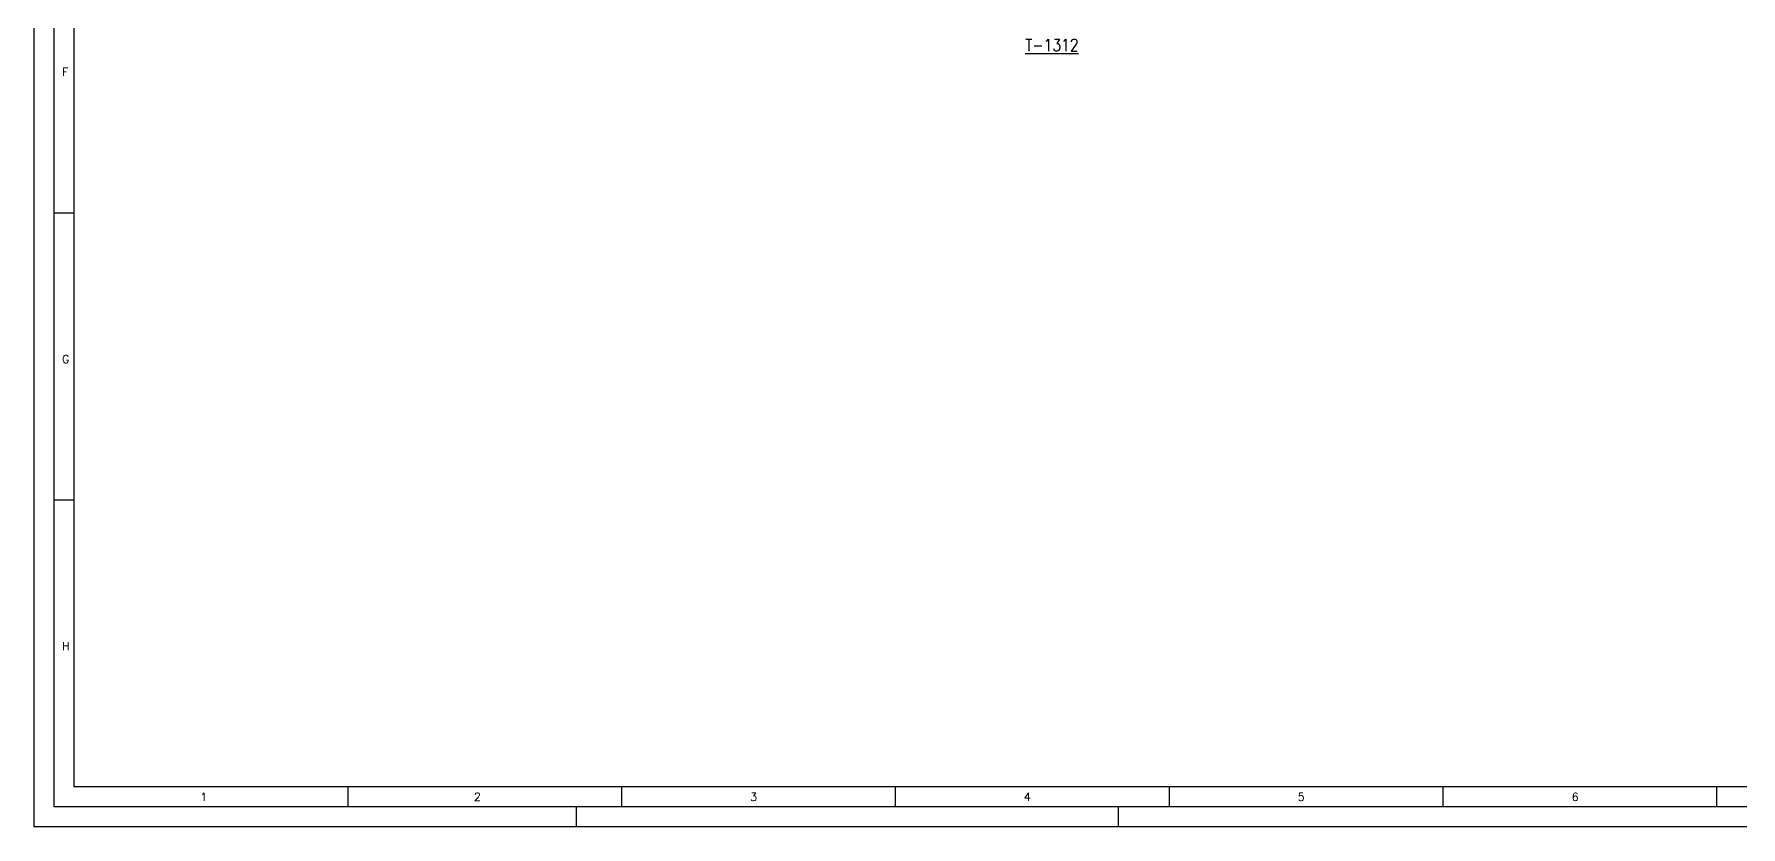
# Model space of a CAD drawing. Header units: millimetres. Extents: x 108 to 2962, y 3858 to 4561.
# Drawn here: x 1168.9 to 1595.5, y 3919.2 to 4117.3 of the extents above; entities that cross this region are included whole.
import ezdxf
from ezdxf.enums import TextEntityAlignment as Align

# ---------------------------------------------------------------- set-up
doc = ezdxf.new("R2010")
doc.units = ezdxf.units.MM
doc.layers.add('CAJETIN', color=1, linetype='Continuous')
doc.layers.add('FORMATO', color=7, linetype='Continuous')
doc.styles.add('PY', font='ROMANS.shx')

# ---------------------------------------------------------------- blocks, each defined once
blk = doc.blocks.new('MARCO-A1')
at = {"layer": 'FORMATO', "color": 5}
for p, q in [((5, 153.5), (10, 153.5)), ((5, 81.75), (10, 81.75)), ((78.42, 10), (78.42, 5)), ((146.83, 10), (146.83, 5)), ((215.25, 10), (215.25, 5)), ((283.67, 10), (283.67, 5)), ((352.08, 10), (352.08, 5)), ((420.5, 10), (420.5, 5))]:
    blk.add_line(p, q, dxfattribs=at)
at = {"layer": 'FORMATO', "color": 1, "linetype": 'Continuous'}
for p, q in [((135.5, 5), (135.5, 0)), ((271, 5), (271, 0))]:
    blk.add_line(p, q, dxfattribs=at)
at = {"layer": 'FORMATO', "color": 1}
blk.add_lwpolyline([(0, 594), (841, 594), (841, 0), (0, 0)], close=True, dxfattribs=at)
at = {"layer": 'FORMATO', "color": 5}
blk.add_lwpolyline([(5, 589), (836, 589), (836, 5), (5, 5)], close=True, dxfattribs=at)
at = {"layer": 'FORMATO', "color": 8, "linetype": 'Continuous'}
blk.add_lwpolyline([(10, 584), (831, 584), (831, 10), (10, 10)], close=True, dxfattribs=at)
at = {"layer": 'FORMATO', "color": 1, "style": 'PY'}
for s, p in [('F', (7, 187.67)), ('G', (7, 115.92)), ('H', (7, 44.17)), ('1', (41.52, 6.5)), ('2', (109.93, 6.5)), ('3', (178.99, 6.5)), ('4', (247.4, 6.5)), ('5', (315.82, 6.5)), ('6', (384.34, 6.5))]:
    blk.add_text(s, height=2, dxfattribs=at).set_placement(p)

msp = doc.modelspace()

# ---------------------------------------------------------------- block references
msp.add_blockref('MARCO-A1', (1168.85, 3919.19))

# ---------------------------------------------------------------- texts
at = {"layer": 'CAJETIN', "color": 6, "linetype": 'Continuous', "style": 'PY', "width": 0.85}
msp.add_text('%%UT-1312', height=3, dxfattribs=at).set_placement((1423.26, 4113.1), align=Align.CENTER)

doc.saveas('drawing.dxf')
